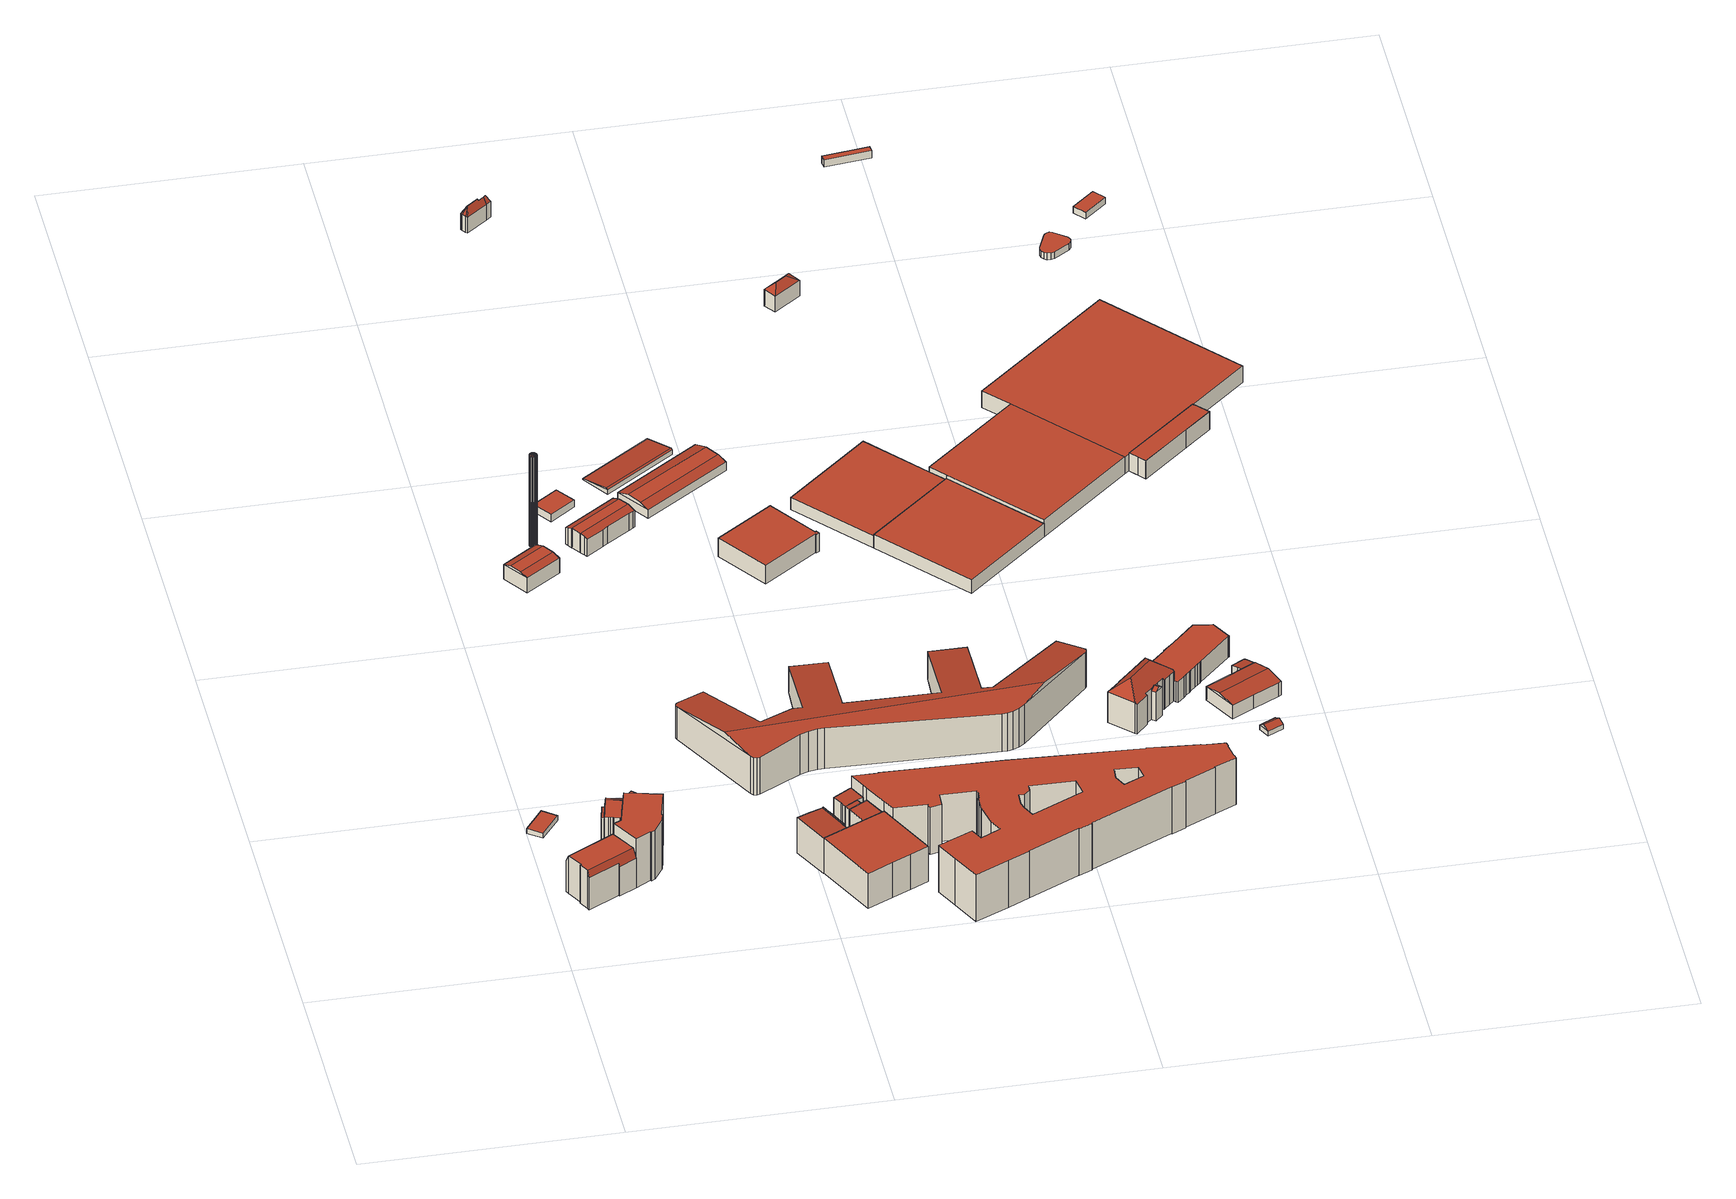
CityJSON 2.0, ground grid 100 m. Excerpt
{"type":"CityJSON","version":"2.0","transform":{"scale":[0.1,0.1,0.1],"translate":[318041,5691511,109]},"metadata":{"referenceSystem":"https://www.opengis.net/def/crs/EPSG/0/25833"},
"CityObjects":{
"building1":{"type":"Building","attributes":{"Dachtyp_tdc":"tdcPolyFlatRoof","Gemeindeschluessel":14713000,"Dachneigung":0,"QualitaetDacherkennung":89,"Geometrietyp2DReferenz":"3000","function":"31001_2000","roofType":"1000","measuredHeight":2.29},"geometry":[{"type":"MultiSurface","lod":"2","boundaries":[[[0,1,2,3]],[[1,4,5,2]],[[4,6,7,5]],[[6,0,3,7]],[[6,4,1,0]],[[3,2,5,7]]],"semantics":{"surfaces":[{"type":"WallSurface"},{"type":"RoofSurface"},{"type":"GroundSurface"}],"values":[0,0,0,0,1,2]}}]},
"building2":{"type":"Building","attributes":{"Gemeindeschluessel":14713000,"Geometrietyp2DReferenz":"3000","function":"31001_2000","roofType":"9999"},"children":["building2-1","building2-2","building2-3","building2-4","building2-5"]},
"building2-1":{"type":"BuildingPart","attributes":{"Dachtyp_tdc":"tdcCutGableRoof","Dachneigung":0.566,"QualitaetDacherkennung":40,"Geometrietyp2DReferenz":"3000","roofType":"9999","measuredHeight":17.32},"parents":["building2"],"geometry":[{"type":"MultiSurface","lod":"2","boundaries":[[[8,9,10,11]],[[9,12,13,10]],[[12,14,15,13]],[[14,16,17,15]],[[16,18,19,17]],[[18,20,21,19]],[[20,22,23,21]],[[22,24,25,23]],[[24,26,27,25]],[[26,28,29,27]],[[28,30,31,29]],[[28,26,24,22]],[[16,14,12,9,8,32]],[[22,20,18,16,32,30,28]],[[11,10,13,15,17,19,21,23,25,27,29,31,33]],[[33,31,30,32]],[[8,11,33,32]]],"semantics":{"surfaces":[{"type":"WallSurface"},{"type":"RoofSurface"},{"type":"GroundSurface"},{"type":"ClosureSurface"}],"values":[0,0,0,0,0,0,0,0,0,0,0,1,1,1,2,3,3]}}]},
"building2-2":{"type":"BuildingPart","attributes":{"Dachtyp_tdc":"tdcPolyFlatRoof","Dachneigung":6.93,"QualitaetDacherkennung":54,"Geometrietyp2DReferenz":"3000","roofType":"2100","measuredHeight":18.77},"parents":["building2"],"geometry":[{"type":"MultiSurface","lod":"2","boundaries":[[[34,35,36,37]],[[35,38,39,36]],[[38,40,41,39]],[[38,35,34,40]],[[41,37,36,39]],[[37,41,40,34]]],"semantics":{"surfaces":[{"type":"WallSurface"},{"type":"RoofSurface"},{"type":"GroundSurface"},{"type":"ClosureSurface"}],"values":[0,0,0,1,2,3]}}]},
"building2-3":{"type":"BuildingPart","attributes":{"Dachtyp_tdc":"tdcPolyFlatRoof","Dachneigung":5.06,"QualitaetDacherkennung":26,"Geometrietyp2DReferenz":"3000","roofType":"2100","measuredHeight":18.78},"parents":["building2"],"geometry":[{"type":"MultiSurface","lod":"2","boundaries":[[[42,43,44,45]],[[43,46,47,44]],[[46,48,49,47]],[[48,46,43,42,50]],[[45,44,47,49,51]],[[51,49,48,50]],[[45,51,50,42]]],"semantics":{"surfaces":[{"type":"WallSurface"},{"type":"RoofSurface"},{"type":"GroundSurface"},{"type":"ClosureSurface"}],"values":[0,0,0,1,2,3,3]}}]},
"building2-4":{"type":"BuildingPart","attributes":{"Dachtyp_tdc":"tdcPolyFlatRoof","Dachneigung":0,"QualitaetDacherkennung":49,"Geometrietyp2DReferenz":"3000","roofType":"1000","measuredHeight":22.22},"parents":["building2"],"geometry":[{"type":"MultiSurface","lod":"2","boundaries":[[[52,53,54,55]],[[53,56,57,54]],[[56,58,59,57]],[[58,60,8,11,59]],[[61,62,63,31,30]],[[62,64,65,63]],[[64,66,67,65]],[[66,68,69,70,67]],[[71,72,73,49,48]],[[72,74,75,73]],[[74,76,77,75]],[[76,78,79,77]],[[78,52,55,79]],[[78,76,74,72,71,80,68,66,64,62,61,60,58,56,53,52]],[[55,54,57,59,11,33,31,63,65,67,70,51,49,73,75,77,79]],[[30,32,8,60,61]],[[30,31,33,32]],[[32,33,11,8]],[[81,69,68,80]],[[81,50,51,70,69]],[[48,50,81,80,71]],[[49,51,50,48]]],"semantics":{"surfaces":[{"type":"WallSurface"},{"type":"RoofSurface"},{"type":"GroundSurface"},{"type":"ClosureSurface"}],"values":[0,0,0,0,0,0,0,0,0,0,0,0,0,1,2,0,3,3,0,3,0,3]}}]},
"building2-5":{"type":"BuildingPart","attributes":{"Dachtyp_tdc":"tdcPolyFlatRoof","Dachneigung":0,"QualitaetDacherkennung":64,"Geometrietyp2DReferenz":"3000","roofType":"1000","measuredHeight":18.9},"parents":["building2"],"geometry":[{"type":"MultiSurface","lod":"2","boundaries":[[[82,83,42,45,41,40]],[[69,84,85,70]],[[84,86,87,85]],[[86,88,89,87]],[[88,90,91,89]],[[90,92,93,91]],[[92,94,34,37,93]],[[94,92,90,88,86,84,69,81,83,82]],[[41,45,51,70,85,87,89,91,93,37]],[[50,42,83,81]],[[45,42,50,51]],[[70,51,50,81,69]],[[40,34,94,82]],[[40,41,37,34]]],"semantics":{"surfaces":[{"type":"WallSurface"},{"type":"RoofSurface"},{"type":"GroundSurface"},{"type":"ClosureSurface"}],"values":[0,0,0,0,0,0,0,1,2,0,3,3,0,3]}}]},
"building3":{"type":"Building","attributes":{"Gemeindeschluessel":14713000,"Dachneigung":90,"Dachorientierung":0,"MittlereTraufHoehe":113.48,"QualitaetDacherkennung":100,"ObjektHoehe":2.36,"BodenHoehe":111.12,"Geometrietyp2DReferenz":"3000","AbsoluteHoehe":113.48,"Dachflaeche":103.4,"function":"31001_9998","roofType":"1000","measuredHeight":2.36,"storeysAboveGround":1},"geometry":[{"type":"MultiSurface","lod":"2","boundaries":[[[95,96,97,98]],[[96,99,100,97]],[[99,101,102,100]],[[101,95,98,102]],[[101,99,96,95]],[[98,97,100,102]]],"semantics":{"surfaces":[{"type":"WallSurface"},{"type":"RoofSurface"},{"type":"GroundSurface"}],"values":[0,0,0,0,1,2]}}]},
"building4":{"type":"Building","attributes":{"Dachtyp_tdc":"tdcCutGableRoof","Gemeindeschluessel":14713000,"Dachneigung":1.1,"QualitaetDacherkennung":89,"Geometrietyp2DReferenz":"3000","function":"31001_2000","roofType":"9999","measuredHeight":7.86},"geometry":[{"type":"MultiSurface","lod":"2","boundaries":[[[103,104,105,106]],[[104,107,108,105]],[[107,109,110,108]],[[109,103,106,110]],[[104,103,111,112]],[[107,104,112,113]],[[109,107,113,114]],[[103,109,114,111]],[[113,112,111,114]],[[106,105,108,110]]],"semantics":{"surfaces":[{"type":"WallSurface"},{"type":"RoofSurface"},{"type":"GroundSurface"}],"values":[0,0,0,0,1,0,1,0,1,2]}}]},
"building5":{"type":"Building","attributes":{"Stand_DGM":"2023","Stand_Basis-DLM":"2022","Gemeindeschluessel":"14713000","ObjektHoehe":41,"Stand_Laserscan":"2023","BodenHoehe":112.85,"Stand_3D-Stadtmodell":"2025","Geometrietyp2DReferenz":1000,"AbsoluteHoehe":153.85,"function":"51002_1260","roofType":"9999","measuredHeight":41},"geometry":[{"type":"MultiSurface","lod":"2","boundaries":[[[115,116,117]],[[115,117,118]],[[115,118,119]],[[115,119,120]],[[115,120,121]],[[115,121,122]],[[115,122,123]],[[115,123,124]],[[115,124,125]],[[115,125,126]],[[115,126,127]],[[115,127,128]],[[115,128,129]],[[115,129,130]],[[115,130,131]],[[115,131,132]],[[115,132,133]],[[115,133,134]],[[117,116,135]],[[117,135,136]],[[116,115,137]],[[134,133,138]],[[116,137,135]],[[115,134,139]],[[115,139,137]],[[134,138,139]],[[133,132,140]],[[133,140,138]],[[132,131,141]],[[132,141,140]],[[131,130,142]],[[131,142,141]],[[130,129,143]],[[130,143,142]],[[129,128,144]],[[129,144,143]],[[128,127,145]],[[128,145,144]],[[127,126,146]],[[127,146,145]],[[126,125,147]],[[126,147,146]],[[125,124,148]],[[125,148,147]],[[124,123,149]],[[124,149,148]],[[123,122,150]],[[123,150,149]],[[122,121,151]],[[122,151,150]],[[121,120,152]],[[121,152,151]],[[120,119,153]],[[120,153,152]],[[119,118,154]],[[119,154,153]],[[118,117,136]],[[118,136,154]],[[154,143,144]],[[154,144,145]],[[154,145,146]],[[154,146,147]],[[154,147,148]],[[154,148,149]],[[154,152,153]],[[154,149,150]],[[154,150,151]],[[154,151,152]],[[154,136,135]],[[154,135,137]],[[154,137,139]],[[154,139,138]],[[154,138,140]],[[154,140,141]],[[154,141,142]],[[154,142,143]]],"semantics":{"surfaces":[{"type":"RoofSurface"},{"type":"WallSurface"},{"type":"GroundSurface"}],"values":[0,0,0,0,0,0,0,0,0,0,0,0,0,0,0,0,0,0,1,1,1,1,1,1,1,1,1,1,1,1,1,1,1,1,1,1,1,1,1,1,1,1,1,1,1,1,1,1,1,1,1,1,1,1,1,1,1,1,2,2,2,2,2,2,2,2,2,2,2,2,2,2,2,2,2,2]}}]},
"building6":{"type":"Building","attributes":{"Gemeindeschluessel":14713000,"Geometrietyp2DReferenz":"3000","function":"31001_9998","roofType":"9999"},"children":["building6-1","building6-2"]},
"building6-1":{"type":"BuildingPart","attributes":{"Dachtyp_tdc":"tdcPolyFlatRoof","Dachneigung":3.17,"QualitaetDacherkennung":71,"Geometrietyp2DReferenz":"3000","roofType":"2100","measuredHeight":16.02},"parents":["building6"],"geometry":[{"type":"MultiSurface","lod":"2","boundaries":[[[155,156,157,158]],[[156,159,160,157]],[[159,161,162,160]],[[163,164,165,166]],[[163,155,158,164]],[[163,166,161,159,156,155]],[[158,157,160,162,165,164]],[[166,165,162,161]]],"semantics":{"surfaces":[{"type":"WallSurface"},{"type":"RoofSurface"},{"type":"GroundSurface"},{"type":"ClosureSurface"}],"values":[0,0,0,0,0,1,2,3]}}]},
"building6-2":{"type":"BuildingPart","attributes":{"Dachtyp_tdc":"tdcFreeFormRoof","Dachneigung":15.24,"QualitaetDacherkennung":23,"Geometrietyp2DReferenz":"3000","roofType":"5000","measuredHeight":15.45},"parents":["building6"],"geometry":[{"type":"MultiSurface","lod":"2","boundaries":[[[167,168,169,170]],[[168,171,172,169]],[[171,173,174,172]],[[173,166,165,174]],[[161,175,176,162]],[[175,167,170,176]],[[166,173,177]],[[173,171,168,167,175,178,177]],[[175,161,178]],[[161,166,177,178]],[[170,169,172,174,165,162,176]],[[162,165,166,161]]],"semantics":{"surfaces":[{"type":"WallSurface"},{"type":"RoofSurface"},{"type":"GroundSurface"},{"type":"ClosureSurface"}],"values":[0,0,0,0,0,0,1,1,1,1,2,3]}}]},
"building7":{"type":"Building","attributes":{"Dachtyp_tdc":"tdcPolyFlatRoof","Gemeindeschluessel":14713000,"Dachneigung":0,"QualitaetDacherkennung":2,"Geometrietyp2DReferenz":"3000","function":"31001_9998","roofType":"1000","measuredHeight":15.93},"geometry":[{"type":"MultiSurface","lod":"2","boundaries":[[[179,180,181,182]],[[180,183,184,181]],[[183,185,186,184]],[[185,187,188,186]],[[187,189,190,188]],[[189,191,192,190]],[[191,193,194,192]],[[193,195,196,194]],[[195,179,182,196]],[[195,193,191,189,187,185,183,180,179]],[[182,181,184,186,188,190,192,194,196]]],"semantics":{"surfaces":[{"type":"WallSurface"},{"type":"RoofSurface"},{"type":"GroundSurface"}],"values":[0,0,0,0,0,0,0,0,0,1,2]}}]},
"building8":{"type":"Building","attributes":{"Dachtyp_tdc":"tdcPolyFlatRoof","Gemeindeschluessel":14713000,"Dachneigung":0,"QualitaetDacherkennung":94,"Geometrietyp2DReferenz":"3000","function":"31001_2000","roofType":"1000","measuredHeight":3.38},"geometry":[{"type":"MultiSurface","lod":"2","boundaries":[[[197,198,199,200]],[[198,201,202,199]],[[201,203,204,202]],[[203,197,200,204]],[[203,201,198,197]],[[200,199,202,204]]],"semantics":{"surfaces":[{"type":"WallSurface"},{"type":"RoofSurface"},{"type":"GroundSurface"}],"values":[0,0,0,0,1,2]}}]},
"building9":{"type":"Building","attributes":{"Gemeindeschluessel":14713000,"Geometrietyp2DReferenz":"3000","function":"31001_9998","roofType":"9999"},"children":["building9-1","building9-2","building9-3"]},
"building9-1":{"type":"BuildingPart","attributes":{"Dachtyp_tdc":"tdcPolyFlatRoof","Dachneigung":3.98,"QualitaetDacherkennung":51,"Geometrietyp2DReferenz":"3000","roofType":"2100","measuredHeight":15.06},"parents":["building9"],"geometry":[{"type":"MultiSurface","lod":"2","boundaries":[[[205,206,207,208]],[[206,209,210,207]],[[209,211,212,210]],[[211,213,214,212]],[[215,216,217,218]],[[216,219,220,217]],[[219,221,222,220]],[[221,223,224,222]],[[223,205,208,224]],[[223,221,219,216,215,213,211,209,206,205]],[[208,207,210,212,214,218,217,220,222,224]],[[215,218,214,213]]],"semantics":{"surfaces":[{"type":"WallSurface"},{"type":"RoofSurface"},{"type":"GroundSurface"},{"type":"ClosureSurface"}],"values":[0,0,0,0,0,0,0,0,0,1,2,3]}}]},
"building9-2":{"type":"BuildingPart","attributes":{"Dachtyp_tdc":"tdcPolyFlatRoof","Dachneigung":4.49,"QualitaetDacherkennung":60,"Geometrietyp2DReferenz":"3000","roofType":"2100","measuredHeight":14.94},"parents":["building9"],"geometry":[{"type":"MultiSurface","lod":"2","boundaries":[[[225,215,218,226]],[[213,227,228,214]],[[213,215,225,229,227]],[[228,226,218,214]],[[225,226,228,227,229]],[[213,214,218,215]]],"semantics":{"surfaces":[{"type":"WallSurface"},{"type":"RoofSurface"},{"type":"GroundSurface"},{"type":"ClosureSurface"}],"values":[0,0,1,2,3,3]}}]},
"building9-3":{"type":"BuildingPart","attributes":{"Dachtyp_tdc":"tdcPolyFlatRoof","Dachneigung":4.3,"QualitaetDacherkennung":62,"Geometrietyp2DReferenz":"3000","roofType":"2100","measuredHeight":15.11},"parents":["building9"],"geometry":[{"type":"MultiSurface","lod":"2","boundaries":[[[227,230,231,228]],[[230,232,233,231]],[[232,234,235,233]],[[234,225,226,235]],[[234,232,230,227,229,225]],[[226,228,231,233,235]],[[228,226,225,229,227]]],"semantics":{"surfaces":[{"type":"WallSurface"},{"type":"RoofSurface"},{"type":"GroundSurface"},{"type":"ClosureSurface"}],"values":[0,0,0,0,1,2,3]}}]},
"building10":{"type":"Building","attributes":{"Dachtyp_tdc":"tdcCutGableRoof","Gemeindeschluessel":14713000,"Dachneigung":0.378,"QualitaetDacherkennung":90,"Geometrietyp2DReferenz":"3000","function":"31001_2000","roofType":"9999","measuredHeight":8.74},"geometry":[{"type":"MultiSurface","lod":"2","boundaries":[[[236,237,238,239]],[[237,240,241,238]],[[240,242,243,241]],[[242,244,245,243]],[[244,246,247,245]],[[246,248,249,247]],[[248,250,251,249]],[[250,252,253,251]],[[252,254,255,253]],[[254,256,257,255]],[[256,258,259,257]],[[258,260,261,259]],[[260,262,263,261]],[[262,264,265,263]],[[264,266,267,265]],[[266,236,239,267]],[[244,242,240,237,236]],[[262,260,258,256,254,252,250,248,246]],[[236,266,264,262,246,244]],[[239,238,241,243,245,247,249,251,253,255,257,259,261,263,265,267]]],"semantics":{"surfaces":[{"type":"WallSurface"},{"type":"RoofSurface"},{"type":"GroundSurface"}],"values":[0,0,0,0,0,0,0,0,0,0,0,0,0,0,0,0,1,1,1,2]}}]},
"building11":{"type":"Building","attributes":{"Dachtyp_tdc":"tdcGableRoof","Gemeindeschluessel":14713000,"Dachneigung":10.3,"QualitaetDacherkennung":15,"Geometrietyp2DReferenz":"3000","function":"31001_2000","roofType":"3100","measuredHeight":2.58},"geometry":[{"type":"MultiSurface","lod":"2","boundaries":[[[268,269,270,271]],[[269,272,273,270]],[[272,274,275,273]],[[274,268,271,275]],[[272,269,276]],[[268,274,277]],[[269,268,277,276]],[[274,272,276,277]],[[271,270,273,275]]],"semantics":{"surfaces":[{"type":"WallSurface"},{"type":"RoofSurface"},{"type":"GroundSurface"}],"values":[0,0,0,0,0,0,1,1,2]}}]},
"building12":{"type":"Building","attributes":{"Dachtyp_tdc":"tdcCutGableRoof","Gemeindeschluessel":14713000,"Dachneigung":2.37,"QualitaetDacherkennung":94,"Geometrietyp2DReferenz":"3000","function":"31001_2000","roofType":"9999","measuredHeight":5.4},"geometry":[{"type":"MultiSurface","lod":"2","boundaries":[[[278,279,280,281]],[[279,282,283,280]],[[282,284,285,283]],[[284,278,281,285]],[[279,278,286,287]],[[282,279,287,288]],[[284,282,288,289]],[[278,284,289,286]],[[288,287,286,289]],[[281,280,283,285]]],"semantics":{"surfaces":[{"type":"WallSurface"},{"type":"RoofSurface"},{"type":"GroundSurface"}],"values":[0,0,0,0,1,0,1,0,1,2]}}]},
"building13":{"type":"Building","attributes":{"Dachtyp_tdc":"tdcFreeFormRoof","Gemeindeschluessel":14713000,"Dachneigung":10.16,"QualitaetDacherkennung":6,"Geometrietyp2DReferenz":"3000","function":"31001_2000","roofType":"5000","measuredHeight":19.38},"geometry":[{"type":"MultiSurface","lod":"2","boundaries":[[[290,291,292,293]],[[291,294,295,292]],[[294,296,297,295]],[[296,298,299,297]],[[298,300,301,299]],[[300,302,303,301]],[[302,304,305,303]],[[304,306,307,305]],[[306,308,309,307]],[[308,310,311,309]],[[310,312,313,311]],[[312,314,315,313]],[[314,316,317,315]],[[316,318,319,317]],[[318,320,321,319]],[[320,322,323,321]],[[322,324,325,323]],[[324,326,327,325]],[[326,328,329,327]],[[328,330,331,329]],[[330,332,333,331]],[[332,334,335,333]],[[320,318,316,314,312,310,308,306,304,302,300,336,337,324,322]],[[326,337,336,298,296,294,291,290,338,339,340,341,342,343,344,345,346,347,348,349,350,334,332,330,328]],[[326,324,337]],[[300,298,336]],[[335,351,352,353,354,355,356,357,358,359,360,361,362,363,293,292,295,297,299,301,303,305,307,309,311,313,315,317,319,321,323,325,327,329,331,333]],[[334,350,351,335]],[[350,349,352,351]],[[349,348,353,352]],[[348,347,354,353]],[[347,346,355,354]],[[346,345,356,355]],[[345,344,357,356]],[[344,343,358,357]],[[343,342,359,358]],[[342,341,360,359]],[[341,340,361,360]],[[340,339,362,361]],[[339,338,363,362]],[[338,290,293,363]]],"semantics":{"surfaces":[{"type":"WallSurface"},{"type":"RoofSurface"},{"type":"GroundSurface"}],"values":[0,0,0,0,0,0,0,0,0,0,0,0,0,0,0,0,0,0,0,0,0,0,1,1,0,0,2,0,0,0,0,0,0,0,0,0,0,0,0,0,0]}}]},
"building14":{"type":"Building","attributes":{"Dachtyp_tdc":"tdcFreeFormRoof","Gemeindeschluessel":14713000,"Dachneigung":62.74,"QualitaetDacherkennung":33,"Geometrietyp2DReferenz":"3000","function":"31001_2000","roofType":"5000","measuredHeight":10.65},"geometry":[{"type":"MultiSurface","lod":"2","boundaries":[[[364,365,366,367]],[[365,368,369,366]],[[368,370,371,369]],[[370,372,373,371]],[[372,374,375,373]],[[374,376,377,375]],[[376,378,379,377]],[[378,380,381,379]],[[380,364,367,381]],[[382,383,380,378]],[[382,378,376]],[[384,383,382,376,374]],[[385,384,374,372]],[[386,385,372,370]],[[370,387,386]],[[368,387,370]],[[387,368,365]],[[387,365,364]],[[383,384,385,386,387,364,380]],[[367,366,369,371,373,375,377,379,381]]],"semantics":{"surfaces":[{"type":"WallSurface"},{"type":"RoofSurface"},{"type":"GroundSurface"}],"values":[0,0,0,0,0,0,0,0,0,1,1,1,1,1,1,1,1,1,1,2]}}]},
"building15":{"type":"Building","attributes":{"Dachtyp_tdc":"tdcPolyFlatRoof","Gemeindeschluessel":14713000,"Dachneigung":0,"QualitaetDacherkennung":87,"Geometrietyp2DReferenz":"3000","function":"31001_2000","roofType":"1000","measuredHeight":8.4},"geometry":[{"type":"MultiSurface","lod":"2","boundaries":[[[388,389,390,391]],[[389,392,393,390]],[[392,394,395,393]],[[394,396,397,395]],[[396,398,399,397]],[[398,400,401,399]],[[400,402,403,401]],[[402,388,391,403]],[[402,400,398,396,394,392,389,388]],[[391,390,393,395,397,399,401,403]]],"semantics":{"surfaces":[{"type":"WallSurface"},{"type":"RoofSurface"},{"type":"GroundSurface"}],"values":[0,0,0,0,0,0,0,0,1,2]}}]},
"building16":{"type":"Building","attributes":{"Dachtyp_tdc":"tdcFreeFormRoof","Gemeindeschluessel":14713000,"Dachneigung":0,"QualitaetDacherkennung":0,"Geometrietyp2DReferenz":"3000","BezugspunktDach":"2000","function":"31001_9998","measuredHeight":21.26},"geometry":[{"type":"MultiSurface","lod":"2","boundaries":[[[404,405,406,407,408,409,410,411,412,413,414,415,416,417,418,419,420,421,422,423,424,425,426,427,428,429,430,431,432,433,434,435,436,437,438,439,440,441,442,443,444,445,446,447,448,449,450,451,452,453,454,455,456,457,458,459,460,461,462,463],[464,465,466,467,468,469,470,471,472],[473,474,475,476,477]],[[463,462,478,479]],[[462,461,480,478]],[[461,460,481,480]],[[460,459,482,481]],[[459,458,483,482]],[[458,457,484,483]],[[457,456,485,484]],[[456,455,486,485]],[[455,454,487,486]],[[454,453,488,487]],[[473,477,489,490]],[[477,476,491,489]],[[476,475,492,491]],[[475,474,493,492]],[[474,473,490,493]],[[453,452,494,488]],[[452,451,495,494]],[[451,450,496,495]],[[450,449,497,496]],[[449,448,498,497]],[[448,447,499,498]],[[447,446,500,499]],[[446,445,501,500]],[[445,444,502,501]],[[444,443,503,502]],[[443,442,504,503]],[[442,441,505,504]],[[441,440,506,505]],[[440,439,507,506]],[[439,438,508,507]],[[438,437,509,508]],[[437,436,510,509]],[[436,435,511,510]],[[435,434,512,511]],[[434,433,513,512]],[[433,432,514,513]],[[432,431,515,514]],[[431,430,516,515]],[[430,429,517,516]],[[429,428,518,517]],[[428,427,519,518]],[[427,426,520,519]],[[426,425,521,520]],[[425,424,522,521]],[[424,423,523,522]],[[423,422,524,523]],[[422,421,525,524]],[[421,420,526,525]],[[420,419,527,526]],[[419,418,528,527]],[[418,417,529,528]],[[417,416,530,529]],[[416,415,531,530]],[[415,414,532,531]],[[414,413,533,532]],[[413,412,534,533]],[[464,472,535,536]],[[472,471,537,535]],[[471,470,538,537]],[[470,469,539,538]],[[469,468,540,539]],[[468,467,541,540]],[[467,466,542,541]],[[466,465,543,542]],[[465,464,536,543]],[[412,411,544,534]],[[411,410,545,544]],[[407,406,546,547]],[[406,405,548,546]],[[405,404,549,548]],[[404,463,479,549]],[[410,409,550,545]],[[409,408,551,550]],[[408,407,547,551]],[[479,478,480,481,482,483,484,485,486,487,488,494,495,496,497,498,499,500,501,502,503,504,505,506,507,508,509,510,511,512,513,514,515,516,517,518,519,520,521,522,523,524,525,526,527,528,529,530,531,532,533,534,544,545,550,551,547,546,548,549],[490,489,491,492,493],[536,535,537,538,539,540,541,542,543]]],"semantics":{"surfaces":[{"type":"RoofSurface"},{"type":"WallSurface"},{"type":"GroundSurface"}],"values":[0,1,1,1,1,1,1,1,1,1,1,1,1,1,1,1,1,1,1,1,1,1,1,1,1,1,1,1,1,1,1,1,1,1,1,1,1,1,1,1,1,1,1,1,1,1,1,1,1,1,1,1,1,1,1,1,1,1,1,1,1,1,1,1,1,1,1,1,1,1,1,1,1,1,1,2]}}]},
"building17":{"type":"Building","attributes":{"Dachtyp_tdc":"tdcPolyFlatRoof","Gemeindeschluessel":14713000,"Dachneigung":0,"QualitaetDacherkennung":29,"Geometrietyp2DReferenz":"3000","function":"31001_2000","roofType":"1000","measuredHeight":5.45},"geometry":[{"type":"MultiSurface","lod":"2","boundaries":[[[552,553,554,555]],[[553,556,557,554]],[[556,558,559,557]],[[558,560,561,559]],[[560,552,555,561]],[[560,558,556,553,552]],[[555,554,557,559,561]]],"semantics":{"surfaces":[{"type":"WallSurface"},{"type":"RoofSurface"},{"type":"GroundSurface"}],"values":[0,0,0,0,0,1,2]}}]},
"building18":{"type":"Building","attributes":{"Dachtyp_tdc":"tdcPolyFlatRoof","Gemeindeschluessel":14713000,"Dachneigung":0,"QualitaetDacherkennung":19,"Geometrietyp2DReferenz":"3000","function":"31001_2000","roofType":"1000","measuredHeight":6.1},"geometry":[{"type":"MultiSurface","lod":"2","boundaries":[[[562,563,554,557]],[[563,564,565,554]],[[564,566,567,565]],[[566,562,557,567]],[[566,564,563,562]],[[557,554,565,567]]],"semantics":{"surfaces":[{"type":"WallSurface"},{"type":"RoofSurface"},{"type":"GroundSurface"}],"values":[0,0,0,0,1,2]}}]},
"building19":{"type":"Building","attributes":{"Gemeindeschluessel":14713000,"Geometrietyp2DReferenz":"3000","function":"31001_9998","roofType":"9999"},"children":["building19-1","building19-2"]},
"building19-1":{"type":"BuildingPart","attributes":{"Dachtyp_tdc":"tdcHipRoof","Dachneigung":40.24,"QualitaetDacherkennung":58,"Geometrietyp2DReferenz":"3000","roofType":"3200","measuredHeight":18.9},"parents":["building19"],"geometry":[{"type":"MultiSurface","lod":"2","boundaries":[[[568,569,570,571]],[[569,572,573,570]],[[572,574,575,573]],[[574,576,577,575]],[[576,578,579,577]],[[578,580,581,579]],[[580,582,583,581]],[[582,584,585,583]],[[584,586,587,585]],[[586,588,589,587]],[[588,590,591,592,593,589]],[[594,595,596]],[[594,597,598,595]],[[597,599,600,598]],[[599,601,602,600]],[[601,603,604,602]],[[603,605,606,604]],[[605,607,608,606]],[[607,609,610,608]],[[609,568,571,610]],[[605,603,611]],[[574,572,612]],[[603,601,599,597,594,613,614,590,588,586,584,582,580,578,576,574,612,611]],[[572,569,568,609,607,605,611,612]],[[571,570,573,575,577,579,581,583,585,587,589,593,595,598,600,602,604,606,608,610]],[[594,596,613]],[[614,591,590]],[[596,595,593,592]],[[596,592,591,614,613]]],"semantics":{"surfaces":[{"type":"WallSurface"},{"type":"RoofSurface"},{"type":"GroundSurface"},{"type":"ClosureSurface"}],"values":[0,0,0,0,0,0,0,0,0,0,0,0,0,0,0,0,0,0,0,0,1,1,1,1,2,0,0,3,3]}}]},
"building19-2":{"type":"BuildingPart","attributes":{"Dachtyp_tdc":"tdcGableRoof","Dachneigung":34.72,"QualitaetDacherkennung":35,"Geometrietyp2DReferenz":"3000","roofType":"3100","measuredHeight":14.4},"parents":["building19"],"geometry":[{"type":"MultiSurface","lod":"2","boundaries":[[[615,616,617,618]],[[616,596,595,617]],[[592,615,618,593]],[[591,614,619,620,621]],[[616,620,619,613,596]],[[615,621,620,616]],[[592,591,621,615]],[[618,617,595,593]],[[593,595,596,592]],[[619,614,613]],[[613,614,591,592,596]]],"semantics":{"surfaces":[{"type":"WallSurface"},{"type":"RoofSurface"},{"type":"GroundSurface"},{"type":"ClosureSurface"}],"values":[0,0,0,1,1,0,0,2,3,0,3]}}]},
"building20":{"type":"Building","attributes":{"Dachtyp_tdc":"tdcHipRoof","Gemeindeschluessel":14713000,"Dachneigung":41.25,"QualitaetDacherkennung":62,"Geometrietyp2DReferenz":"3000","function":"31001_2000","roofType":"3200","measuredHeight":9.72},"geometry":[{"type":"MultiSurface","lod":"2","boundaries":[[[622,623,624,625]],[[623,626,627,624]],[[626,628,629,627]],[[628,622,625,629]],[[626,623,630]],[[622,628,631]],[[623,622,631,630]],[[628,626,630,631]],[[625,624,627,629]]],"semantics":{"surfaces":[{"type":"WallSurface"},{"type":"RoofSurface"},{"type":"GroundSurface"}],"values":[0,0,0,0,1,1,1,1,2]}}]},
"building21":{"type":"Building","attributes":{"Dachtyp_tdc":"tdcPolyFlatRoof","Gemeindeschluessel":14713000,"Dachneigung":0,"QualitaetDacherkennung":75,"Geometrietyp2DReferenz":"3000","function":"31001_2000","roofType":"1000","measuredHeight":9.5},"geometry":[{"type":"MultiSurface","lod":"2","boundaries":[[[632,633,634,635]],[[633,636,637,634]],[[636,638,639,637]],[[638,640,641,639]],[[640,642,643,641]],[[642,644,645,643]],[[644,646,647,645]],[[646,648,649,647]],[[648,650,651,649]],[[650,652,653,651]],[[652,654,655,653]],[[654,656,657,655]],[[656,658,659,657]],[[658,660,661,659]],[[660,662,663,661]],[[662,664,665,663]],[[664,666,667,665]],[[666,668,669,667]],[[668,670,671,669]],[[670,632,635,671]],[[670,668,666,664,662,660,658,656,654,652,650,648,646,644,642,640,638,636,633,632]],[[635,634,637,639,641,643,645,647,649,651,653,655,657,659,661,663,665,667,669,671]]],"semantics":{"surfaces":[{"type":"WallSurface"},{"type":"RoofSurface"},{"type":"GroundSurface"}],"values":[0,0,0,0,0,0,0,0,0,0,0,0,0,0,0,0,0,0,0,0,1,2]}}]},
"building22":{"type":"Building","attributes":{"Gemeindeschluessel":14713000,"Dachneigung":58.99,"Dachorientierung":64.31,"MittlereTraufHoehe":112.14,"QualitaetDacherkennung":99,"ObjektHoehe":3.63,"BodenHoehe":110.02,"Geometrietyp2DReferenz":"3000","AbsoluteHoehe":113.65,"Dachflaeche":40.85,"function":"31001_9998","roofType":"3100","measuredHeight":3.63,"storeysAboveGround":1},"geometry":[{"type":"MultiSurface","lod":"2","boundaries":[[[672,673,674,675]],[[673,676,677,674]],[[676,678,679,677]],[[678,672,675,679]],[[676,673,680]],[[672,678,681]],[[673,672,681,680]],[[678,676,680,681]],[[675,674,677,679]]],"semantics":{"surfaces":[{"type":"WallSurface"},{"type":"RoofSurface"},{"type":"GroundSurface"}],"values":[0,0,0,0,0,0,1,1,2]}}]},
"building23":{"type":"Building","attributes":{"Dachtyp_tdc":"tdcFreeFormRoof","Gemeindeschluessel":14713000,"Dachneigung":11.18,"QualitaetDacherkennung":82,"Geometrietyp2DReferenz":"3000","function":"31001_2000","roofType":"5000","measuredHeight":7.59},"geometry":[{"type":"MultiSurface","lod":"2","boundaries":[[[682,683,684,685]],[[683,686,687,684]],[[686,688,689,687]],[[688,690,691,689]],[[690,692,693,691]],[[692,694,695,693]],[[694,696,697,695]],[[696,698,699,697]],[[698,700,701,699]],[[700,682,685,701]],[[696,694,702,703,700,698]],[[702,692,690,688,686,683,682,703]],[[682,700,703]],[[694,692,702]],[[685,684,687,689,691,693,695,697,699,701]]],"semantics":{"surfaces":[{"type":"WallSurface"},{"type":"RoofSurface"},{"type":"GroundSurface"}],"values":[0,0,0,0,0,0,0,0,0,0,1,1,0,0,2]}}]},
"building24":{"type":"Building","attributes":{"Dachtyp_tdc":"tdcPolyFlatRoof","Gemeindeschluessel":14713000,"Dachneigung":14.12,"QualitaetDacherkennung":71,"Geometrietyp2DReferenz":"3000","function":"31001_2000","roofType":"2100","measuredHeight":6.1},"geometry":[{"type":"MultiSurface","lod":"2","boundaries":[[[704,705,706,707]],[[705,708,709,706]],[[708,710,711,709]],[[710,712,713,711]],[[712,714,715,713]],[[714,716,717,715]],[[716,704,707,717]],[[716,714,712,710,708,705,704]],[[707,706,709,711,713,715,717]]],"semantics":{"surfaces":[{"type":"WallSurface"},{"type":"RoofSurface"},{"type":"GroundSurface"}],"values":[0,0,0,0,0,0,0,1,2]}}]},
"building25":{"type":"Building","attributes":{"Dachtyp_tdc":"tdcPolyFlatRoof","Gemeindeschluessel":14713000,"Dachneigung":0,"QualitaetDacherkennung":70,"Geometrietyp2DReferenz":"3000","function":"31001_2000","roofType":"1000","measuredHeight":3.28},"geometry":[{"type":"MultiSurface","lod":"2","boundaries":[[[718,719,720,721]],[[719,722,723,720]],[[722,724,725,723]],[[724,718,721,725]],[[724,722,719,718]],[[721,720,723,725]]],"semantics":{"surfaces":[{"type":"WallSurface"},{"type":"RoofSurface"},{"type":"GroundSurface"}],"values":[0,0,0,0,1,2]}}]},
"building26":{"type":"Building","attributes":{"Gemeindeschluessel":14713000,"Geometrietyp2DReferenz":"3000","function":"31001_2000","roofType":"9999"},"children":["building26-1","building26-2","building26-3"]},
"building26-1":{"type":"BuildingPart","attributes":{"Dachtyp_tdc":"tdcPolyFlatRoof","Dachneigung":0,"QualitaetDacherkennung":41,"Geometrietyp2DReferenz":"3000","roofType":"1000","measuredHeight":7.66},"parents":["building26"],"geometry":[{"type":"MultiSurface","lod":"2","boundaries":[[[726,727,555,554]],[[727,728,729,730,555]],[[731,732,565,733,734]],[[732,726,554,565]],[[732,731,728,727,726]],[[554,555,730,733,565]],[[734,729,728,731]],[[734,733,730,729]]],"semantics":{"surfaces":[{"type":"WallSurface"},{"type":"RoofSurface"},{"type":"GroundSurface"},{"type":"ClosureSurface"}],"values":[0,0,0,0,1,2,0,3]}}]},
"building26-2":{"type":"BuildingPart","attributes":{"Dachtyp_tdc":"tdcPolyFlatRoof","Dachneigung":0,"QualitaetDacherkennung":81,"Geometrietyp2DReferenz":"3000","roofType":"1000","measuredHeight":8.12},"parents":["building26"],"geometry":[{"type":"MultiSurface","lod":"2","boundaries":[[[735,736,737,738,739]],[[736,740,741,737]],[[740,742,743,744,741]],[[742,740,736,735]],[[738,737,741,744]],[[739,743,742,735]],[[739,738,744,743]]],"semantics":{"surfaces":[{"type":"WallSurface"},{"type":"RoofSurface"},{"type":"GroundSurface"},{"type":"ClosureSurface"}],"values":[0,0,0,1,2,0,3]}}]},
"building26-3":{"type":"BuildingPart","attributes":{"Dachtyp_tdc":"tdcPolyFlatRoof","Dachneigung":0,"QualitaetDacherkennung":32,"Geometrietyp2DReferenz":"3000","roofType":"1000","measuredHeight":7.44},"parents":["building26"],"geometry":[{"type":"MultiSurface","lod":"2","boundaries":[[[745,746,747,748]],[[746,739,738,747]],[[743,749,750,744]],[[749,734,733,750]],[[729,751,752,730]],[[751,745,748,752]],[[751,729,734,749,743,739,746,745]],[[748,747,738,744,750,733,730,752]],[[744,738,739,743]],[[730,733,734,729]]],"semantics":{"surfaces":[{"type":"WallSurface"},{"type":"RoofSurface"},{"type":"GroundSurface"},{"type":"ClosureSurface"}],"values":[0,0,0,0,0,0,1,2,3,3]}}]},
"building27":{"type":"Building","attributes":{"Gemeindeschluessel":14713000,"Dachneigung":90,"Dachorientierung":0,"MittlereTraufHoehe":118.64,"QualitaetDacherkennung":97,"ObjektHoehe":8.1,"BodenHoehe":110.54,"Geometrietyp2DReferenz":"3000","AbsoluteHoehe":118.64,"Dachflaeche":292.04,"function":"31001_2000","roofType":"1000","measuredHeight":8.1,"storeysAboveGround":3},"geometry":[{"type":"MultiSurface","lod":"2","boundaries":[[[753,742,744,754]],[[742,755,756,744]],[[755,757,758,756]],[[757,753,754,758]],[[757,755,742,753]],[[754,744,756,758]]],"semantics":{"surfaces":[{"type":"WallSurface"},{"type":"RoofSurface"},{"type":"GroundSurface"}],"values":[0,0,0,0,1,2]}}]},
"building28":{"type":"Building","attributes":{"Dachtyp_tdc":"tdcPolyFlatRoof","Gemeindeschluessel":14713000,"Dachneigung":0,"QualitaetDacherkennung":0,"Geometrietyp2DReferenz":"3000","BezugspunktDach":"2000","function":"31001_2000","measuredHeight":3},"geometry":[{"type":"MultiSurface","lod":"2","boundaries":[[[759,760,761,762,763,764,765,766,767,768,769,770,771,772,773,774,775]],[[775,774,776,777]],[[774,773,778,776]],[[773,772,779,778]],[[772,771,780,779]],[[771,770,781,780]],[[770,769,782,781]],[[769,768,783,782]],[[768,767,784,783]],[[767,766,785,784]],[[766,765,786,785]],[[765,764,787,786]],[[764,763,788,787]],[[763,762,789,788]],[[762,761,790,789]],[[761,760,791,790]],[[760,759,792,791]],[[759,775,777,792]],[[777,776,778,779,780,781,782,783,784,785,786,787,788,789,790,791,792]]],"semantics":{"surfaces":[{"type":"RoofSurface"},{"type":"WallSurface"},{"type":"GroundSurface"}],"values":[0,1,1,1,1,1,1,1,1,1,1,1,1,1,1,1,1,1,2]}}]},
"building29":{"type":"Building","attributes":{"Gemeindeschluessel":14713000,"Dachorientierung":0,"MittlereTraufHoehe":115.54,"ObjektHoehe":3,"BodenHoehe":112.54,"Geometrietyp2DReferenz":"3000","BezugspunktDach":"2000","AbsoluteHoehe":115.54,"Dachflaeche":66.05,"function":"31001_9998","measuredHeight":3,"storeysAboveGround":1},"geometry":[{"type":"MultiSurface","lod":"2","boundaries":[[[793,794,795,796]],[[796,795,797,798]],[[795,794,799,797]],[[794,793,800,799]],[[793,796,798,800]],[[798,797,799,800]]],"semantics":{"surfaces":[{"type":"RoofSurface"},{"type":"WallSurface"},{"type":"GroundSurface"}],"values":[0,1,1,1,1,2]}}]}
},
"vertices":[
[127,903,34],[54,808,34],[54,808,12],[127,903,12],[1,848,34],[1,848,12],[74,944,34],[74,944,12],
[325,434,154],[256,397,154],[256,397,21],[325,434,21],[254,402,167],[254,402,21],[132,336,167],[132,336,21],[127,346,194],[127,346,21],[107,383,194],[107,383,21],[111,385,194],[111,385,21],[77,447,193],[77,447,21],[70,461,164],[70,461,21],[253,559,164],[253,559,21],[261,546,193],[261,546,21],[263,542,193],[263,542,21],[317,448,194],[317,448,21],
[246,629,208],[235,632,207],[235,632,21],[246,629,21],[250,697,207],[250,697,21],[261,695,208],[261,695,21],
[271,734,209],[274,748,207],[274,748,21],[271,734,21],[425,711,207],[425,711,21],[422,697,209],[422,697,21],[335,718,209],[335,718,21],
[442,528,243],[403,472,243],[403,472,21],[442,528,21],[389,465,243],[389,465,21],[385,466,243],[385,466,21],[325,434,243],[263,542,243],[294,558,243],[294,558,21],[303,592,243],[303,592,21],[304,595,243],[304,595,21],[307,608,243],[307,608,210],[307,608,21],[422,697,243],[471,685,243],[471,685,21],[476,684,243],[476,684,21],[447,564,243],[447,564,21],[450,563,243],[450,563,21],[335,718,243],[335,718,210],
[261,695,210],[271,734,210],[302,615,210],[302,615,21],[281,620,210],[281,620,21],[278,621,210],[278,621,21],[268,623,210],[268,623,21],[262,625,210],[262,625,21],[246,629,210],
[416,983,45],[464,935,45],[464,935,21],[416,983,21],[355,827,45],[355,827,21],[308,875,45],[308,875,21],
[214,2348,102],[354,2444,102],[354,2444,36],[214,2348,36],[422,2345,103],[422,2345,36],[282,2249,103],[282,2249,36],[235,2317,115],[375,2413,115],[404,2371,114],[264,2275,114],
[375,2531,448],[374,2535,448],[371,2539,448],[367,2542,448],[363,2543,448],[358,2543,448],[354,2542,448],[350,2539,448],[347,2535,448],[346,2531,448],[346,2526,448],[347,2522,448],[350,2518,448],[354,2515,448],[358,2514,448],[363,2514,448],[367,2515,448],[371,2518,448],[374,2522,448],[375,2526,448],[374,2535,38],[371,2539,38],[375,2531,38],[374,2522,38],[375,2526,38],[371,2518,38],[367,2515,38],[363,2514,38],[358,2514,38],[354,2515,38],[350,2518,38],[347,2522,38],[346,2526,38],[346,2531,38],[347,2535,38],[350,2539,38],[354,2542,38],[358,2543,38],[363,2543,38],[367,2542,38],
[1013,387,179],[943,530,180],[943,530,19],[1013,387,19],[994,555,176],[994,555,19],[1046,579,173],[1046,579,19],[1114,435,173],[1114,435,19],[1099,467,19],[1099,467,173],
[1057,570,173],[1062,560,173],[1062,560,19],[1057,570,19],[1068,548,173],[1068,548,19],[1105,470,173],[1105,470,19],[1051,582,173],[1051,582,19],[1101,472,174],[1050,578,174],
[1013,387,181],[1114,435,181],[1114,435,22],[1013,387,22],[1189,471,181],[1189,471,22],[1262,505,181],[1262,505,22],[1284,459,181],[1284,459,22],[1378,263,181],[1378,263,22],[1305,228,181],[1305,228,22],[1232,192,181],[1232,192,22],[1130,143,181],[1130,143,22],
[401,2732,66],[501,2803,66],[501,2803,33],[401,2732,33],[553,2730,66],[553,2730,33],[453,2659,66],[453,2659,33],
[1170,682,168],[1175,683,168],[1175,683,18],[1170,682,18],[1176,681,168],[1176,681,18],[1206,619,168],[1206,619,18],[1183,608,167],[1183,608,18],[1133,585,163],[1127,598,163],[1127,598,18],[1133,585,18],[1122,608,163],[1122,608,18],[1104,643,163],[1104,643,18],[1103,646,163],[1103,646,18],
[1144,563,163],[1144,563,18],[1193,587,167],[1193,587,18],[1158,570,164],
[1216,598,169],[1216,598,18],[1262,505,169],[1262,505,18],[1189,471,163],[1189,471,18],
[496,2487,123],[486,2502,116],[486,2502,35],[496,2487,35],[478,2514,111],[478,2514,35],[683,2654,111],[683,2654,35],[701,2628,123],[701,2628,35],[727,2591,123],[727,2591,35],[745,2565,112],[745,2565,35],[738,2560,112],[738,2560,35],[722,2549,112],[722,2549,35],[630,2486,112],[630,2486,35],[609,2471,112],[609,2471,35],[540,2424,112],[540,2424,35],[533,2435,117],[533,2435,35],[522,2450,123],[522,2450,35],[521,2452,123],[521,2452,35],[498,2486,123],[498,2486,35],
[968,2978,51],[688,2785,51],[688,2785,30],[968,2978,30],[618,2893,34],[618,2893,30],[896,3084,34],[896,3084,30],[685,2790,56],[965,2982,56],
[1139,2837,73],[804,2608,73],[804,2608,35],[1139,2837,35],[717,2735,73],[717,2735,35],[1051,2965,73],[1051,2965,35],[1117,2869,87],[782,2640,87],[747,2692,89],[1082,2921,89],
[2174,1353,165],[2179,1345,166],[2179,1345,9],[2174,1353,9],[2180,1336,168],[2180,1336,9],[2178,1326,169],[2178,1326,9],[2173,1318,171],[2173,1318,9],[1889,1033,187],[1889,1033,9],[1867,1016,184],[1867,1016,9],[1842,1005,182],[1842,1005,9],[1821,1000,182],[1821,1000,9],[1800,999,182],[1800,999,9],[1144,1026,193],[1144,1026,9],[1118,1025,193],[1118,1025,9],[1083,1019,192],[1083,1019,9],[1050,1007,191],[1050,1007,9],[883,919,177],[883,919,9],[872,917,176],[872,917,9],[859,920,177],[859,920,9],[850,929,179],[850,929,9],[651,1303,158],[651,1303,9],[648,1313,156],[648,1313,9],[649,1322,155],[649,1322,9],[654,1331,153],[654,1331,9],[662,1337,152],[662,1337,9],[1985,1129,203],[780,1061,203],[2088,1438,148],[1796,1145,198],[1751,1147,197],[1765,1478,138],[1620,1484,136],[1606,1153,195],[1239,1168,188],[1252,1499,129],[1107,1505,127],[1093,1174,186],[1054,1175,185],[921,1104,196],[767,1393,143],[767,1393,9],[921,1104,9],[1054,1175,9],[1093,1174,9],[1107,1505,9],[1252,1499,9],[1239,1168,9],[1606,1153,9],[1620,1484,9],[1765,1478,9],[1751,1147,9],[1796,1145,9],[2088,1438,9],
[499,4439,104],[493,4445,104],[493,4445,32],[499,4439,32],[482,4460,104],[482,4460,32],[478,4466,104],[478,4466,32],[548,4521,104],[548,4521,32],[552,4516,104],[552,4516,32],[583,4540,104],[583,4540,32],[600,4518,104],[600,4518,32],[581,4503,104],[581,4503,32],[580,4520,132],[572,4514,132],[550,4496,132],[545,4497,138],[502,4463,138],[501,4462,137],
[1369,2306,99],[1367,2310,99],[1367,2310,15],[1369,2306,15],[1152,2160,99],[1152,2160,15],[1015,2357,99],[1015,2357,15],[1239,2513,99],[1239,2513,15],[1369,2325,99],[1369,2325,15],[1373,2328,99],[1373,2328,15],[1382,2315,99],[1382,2315,15],
[1415,454,225],[1415,447,225],[1420,435,225],[1463,445,225],[1467,504,225],[1605,500,225],[1604,491,225],[1608,491,225],[1608,458,225],[1603,458,225],[1603,454,225],[1598,455,225],[1598,449,225],[1602,449,225],[1600,395,225],[1602,394,225],[1620,306,225],[1644,258,225],[1565,218,225],[1541,267,225],[1405,205,225],[1449,115,225],[1503,3,225],[1503,2,225],[1637,63,225],[1722,104,225],[1721,106,225],[1925,204,225],[1926,202,225],[1979,226,225],[1978,229,225],[2308,386,225],[2309,384,225],[2364,410,225],[2363,412,225],[2486,471,225],[2485,473,225],[2572,514,225],[2569,530,225],[2567,530,225],[2556,591,225],[2558,592,225],[2554,610,225],[2548,609,225],[2462,616,225],[2462,618,225],[2320,630,225],[2320,632,225],[2263,637,225],[2263,634,225],[1744,664,225],[1619,668,225],[1619,670,225],[1275,681,225],[1275,678,225],[1176,681,225],[1206,619,225],[1216,598,225],[1262,505,225],[1284,459,225],[1750,448,225],[1773,447,225],[1796,467,225],[1797,495,225],[1971,490,225],[1983,421,225],[1778,322,225],[1755,368,225],[1748,395,225],[2211,525,225],[2221,472,225],[2141,434,225],[2118,481,225],[2122,532,225],[1262,505,12],[1284,459,12],[1216,598,12],[1206,619,12],[1176,681,12],[1275,678,12],[1275,681,12],[1619,670,12],[1619,668,12],[1744,664,12],[2263,634,12],[2122,532,12],[2211,525,12],[2118,481,12],[2141,434,12],[2221,472,12],[2263,637,12],[2320,632,12],[2320,630,12],[2462,618,12],[2462,616,12],[2548,609,12],[2554,610,12],[2558,592,12],[2556,591,12],[2567,530,12],[2569,530,12],[2572,514,12],[2485,473,12],[2486,471,12],[2363,412,12],[2364,410,12],[2309,384,12],[2308,386,12],[1978,229,12],[1979,226,12],[1926,202,12],[1925,204,12],[1721,106,12],[1722,104,12],[1637,63,12],[1503,2,12],[1503,3,12],[1449,115,12],[1405,205,12],[1541,267,12],[1565,218,12],[1644,258,12],[1620,306,12],[1602,394,12],[1600,395,12],[1602,449,12],[1598,449,12],[1598,455,12],[1603,454,12],[1603,458,12],[1608,458,12],[1748,395,12],[1750,448,12],[1755,368,12],[1778,322,12],[1983,421,12],[1971,490,12],[1797,495,12],[1796,467,12],[1773,447,12],[1608,491,12],[1604,491,12],[1420,435,12],[1463,445,12],[1415,447,12],[1415,454,12],[1605,500,12],[1467,504,12],
[1855,2639,70],[1907,2580,70],[1907,2580,15],[1855,2639,15],[1580,2296,70],[1580,2296,15],[1329,2584,70],[1329,2584,15],[1655,2868,70],[1655,2868,15],
[1580,2296,76],[1907,2580,76],[2203,2240,76],[2203,2240,15],[1877,1955,76],[1877,1955,15],
[2330,1218,147],[2332,1217,149],[2332,1217,11],[2330,1218,11],[2386,1272,149],[2386,1272,11],[2471,1185,149],[2471,1185,11],[2476,1180,143],[2476,1180,11],[2472,1177,143],[2472,1177,11],[2454,1159,143],[2454,1159,11],[2433,1138,143],[2433,1138,11],[2428,1132,143],[2428,1132,11],[2423,1137,149],[2423,1137,11],[2398,1113,149],[2398,1113,11],[2399,1113,149],[2399,1113,142],[2399,1113,141],[2399,1113,11],[2370,1083,149],[2370,1083,11],[2370,1083,141],[2346,1060,149],[2346,1060,11],[2350,1054,143],[2350,1054,11],[2302,1006,143],[2302,1006,11],[2297,1011,149],[2297,1011,11],[2212,1096,149],[2212,1096,11],[2264,1148,149],[2264,1148,11],[2262,1150,147],[2262,1150,11],[2297,1096,200],[2386,1186,200],[2378,1092,149],[2391,1105,149],
[2414,1097,141],[2386,1069,141],[2386,1069,11],[2414,1097,11],[2384,1098,155],[2400,1083,155],[2414,1097,142],
[1473,3794,108],[1580,3873,107],[1580,3873,31],[1473,3794,31],[1612,3830,101],[1612,3830,31],[1504,3751,101],[1504,3751,31],[1562,3832,128],[1515,3798,128],
[2592,1270,105],[2589,1266,105],[2589,1266,10],[2592,1270,10],[2578,1255,105],[2578,1255,10],[2566,1244,105],[2566,1244,10],[2546,1224,105],[2546,1224,10],[2540,1217,105],[2540,1217,10],[2525,1203,105],[2525,1203,10],[2515,1192,105],[2515,1192,10],[2486,1164,105],[2486,1164,10],[2480,1169,105],[2480,1169,10],[2472,1177,105],[2472,1177,10],[2476,1180,105],[2476,1180,10],[2386,1272,105],[2386,1272,10],[2473,1359,105],[2473,1359,10],[2472,1360,105],[2472,1360,10],[2517,1403,105],[2517,1403,10],[2606,1492,105],[2606,1492,10],[2680,1481,105],[2680,1481,10],[2723,1401,105],[2723,1401,10],[2720,1398,105],[2720,1398,10],
[2832,933,31],[2769,902,31],[2769,902,10],[2832,933,10],[2747,947,31],[2747,947,10],[2810,978,31],[2810,978,10],[2758,925,46],[2821,955,46],
[2591,1160,71],[2691,1214,71],[2691,1214,10],[2591,1160,10],[2700,1219,71],[2700,1219,10],[2736,1239,71],[2736,1239,10],[2790,1268,71],[2790,1268,10],[2794,1270,71],[2794,1270,10],[2865,1137,71],[2865,1137,10],[2853,1130,71],[2853,1130,10],[2750,1075,71],[2750,1075,10],[2662,1028,71],[2662,1028,10],[2830,1204,85],[2627,1094,85],
[2736,1239,72],[2726,1258,66],[2726,1258,11],[2736,1239,11],[2711,1286,58],[2711,1286,11],[2763,1315,58],[2763,1315,11],[2764,1312,59],[2764,1312,11],[2766,1312,59],[2766,1312,11],[2790,1268,72],[2790,1268,11],
[2033,4599,65],[1851,4578,65],[1851,4578,32],[2033,4599,32],[1848,4604,65],[1848,4604,32],[2030,4625,65],[2030,4625,32],
[1907,2580,92],[1855,2639,92],[2221,2957,92],[2221,2957,90],[2221,2957,15],[2567,2558,92],[2203,2240,92],[2567,2558,15],[2567,2558,90],
[2871,2822,96],[2923,2763,96],[2923,2763,15],[2871,2822,15],[2871,2822,90],[2637,2514,96],[2637,2514,15],[2585,2573,96],[2585,2573,90],[2585,2573,15],
[2664,3517,90],[3097,3019,90],[3097,3019,15],[2664,3517,15],[2585,2574,90],[2585,2574,15],[2134,3057,90],[2134,3057,15],
[2635,2514,96],[2635,2514,15],[2870,2818,96],[2870,2818,15],[2921,2759,96],[2921,2759,15],
[2518,3904,65],[2517,3893,65],[2520,3880,65],[2528,3870,65],[2539,3863,65],[2552,3861,65],[2567,3865,65],[2628,3906,65],[2636,3916,65],[2638,3927,65],[2636,3936,65],[2631,3944,65],[2581,3984,65],[2571,3987,65],[2561,3985,65],[2553,3979,65],[2547,3971,65],[2553,3979,35],[2547,3971,35],[2561,3985,35],[2571,3987,35],[2581,3984,35],[2631,3944,35],[2636,3936,35],[2638,3927,35],[2636,3916,35],[2628,3906,35],[2567,3865,35],[2552,3861,35],[2539,3863,35],[2528,3870,35],[2520,3880,35],[2517,3893,35],[2518,3904,35],
[2812,4155,65],[2774,4198,65],[2687,4122,65],[2724,4079,65],[2687,4122,35],[2724,4079,35],[2774,4198,35],[2812,4155,35]
]}
